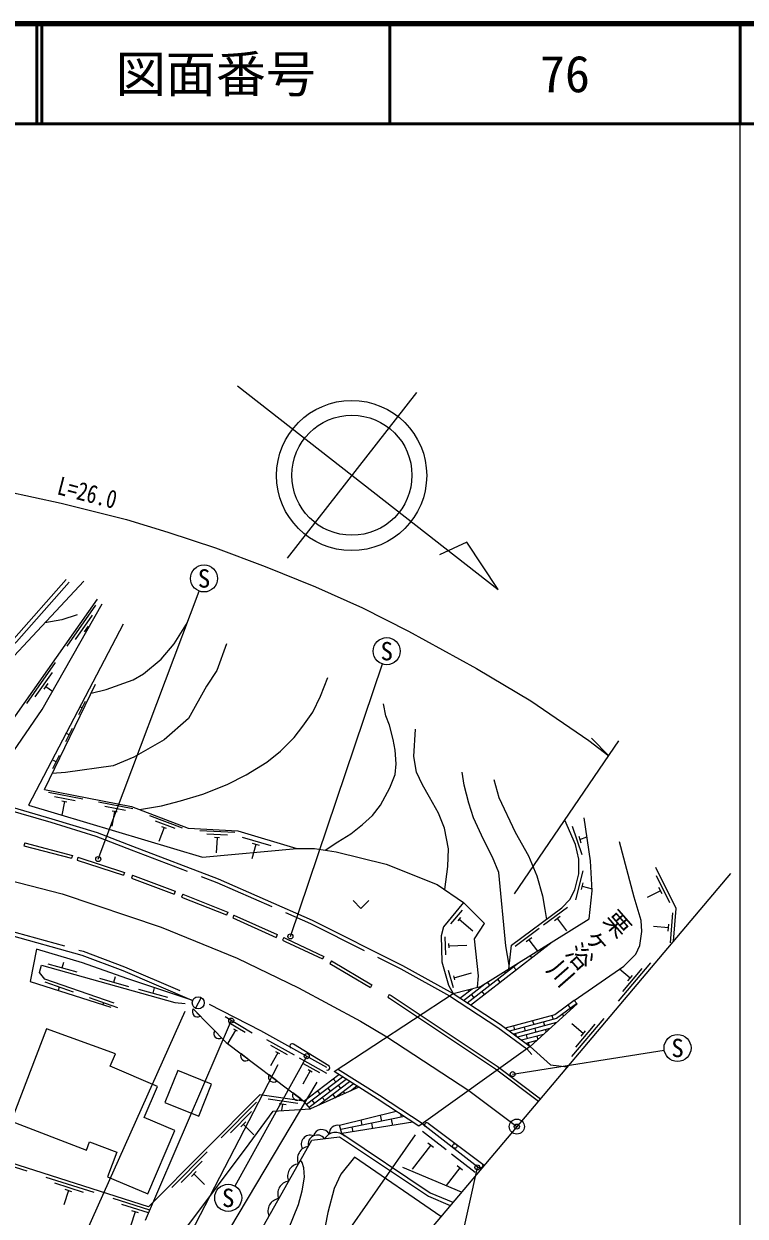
# Model space of a CAD drawing. Units: millimetres, scale not verified. Extents: x 40000 to 680000, y 20000 to 380000.
# Drawn here: x 507443 to 579500, y 260930 to 380000 of the extents above; entities that cross this region are included whole.
import ezdxf
from ezdxf.enums import TextEntityAlignment as Align

# ---------------------------------------------------------------- set-up
doc = ezdxf.new("R2010")
doc.units = ezdxf.units.MM
doc.header["$LTSCALE"] = 1000
doc.header["$PDMODE"] = 32
doc.header["$PDSIZE"] = 500
doc.linetypes.add('CHAIN', pattern=[18.5, 12, -1.5, 3.5, -1.5])
doc.linetypes.add('DASHED', pattern=[7.5, 6, -1.5])
for name, color, linetype, lineweight in [('M-BGD', 7, 'Continuous', 25), ('M-BMK', 2, 'CHAIN', 13), ('M-BMK-HTXT', 7, 'Continuous', 13), ('M-BMK-OTRS', 5, 'Continuous', 25), ('M-BMK-SRVR', 3, 'Continuous', 25), ('M-STR-HTXT', 7, 'Continuous', 13), ('M-STR-STR1', 1, 'Continuous', 25), ('M-STR-STRC', 7, 'Continuous', 25), ('M-TTL', 2, 'Continuous', 140), ('M-TTL-BAND', 7, 'Continuous', 25), ('M-TTL-LINE', 7, 'Continuous', 50)]:
    doc.layers.add(name, color=color, linetype=linetype, lineweight=lineweight)
doc.layers.add('M-OTRS', color=6, linetype='Continuous')
doc.layers.add('M-TTL-TXT', color=7, linetype='Continuous')
doc.styles.add('@ＭＳ ゴシック', font='')
doc.styles.add('ＭＳ ゴシック', font='')
doc.styles.get('@ＭＳ ゴシック').set_extended_font_data('@MS Gothic')
doc.styles.get('ＭＳ ゴシック').set_extended_font_data('MS Gothic')

msp = doc.modelspace()

# ---------------------------------------------------------------- linework, layer by layer
at = {"layer": 'M-BGD'}
for p, q in [((514612, 321955), (511737, 317864)), ((514282, 320964), (512557, 318510)), ((513866, 319851), (513464, 319278)), ((513665, 319564), (513791, 319476)), ((510587, 316228), (507712, 312137)), ((510257, 315237), (508532, 312782)), ((509842, 314123), (509439, 313551)), ((509491, 303532), (514590, 314055)), ((509640, 313837), (510320, 313360)), ((512953, 311022), (513607, 312372)), ((513280, 311697), (513059, 311804)), ((511645, 308322), (512299, 309672)), ((511972, 308997), (511702, 309128)), ((510337, 305622), (510991, 306972)), ((510664, 306297), (510394, 306428)), ((513326, 302578), (509891, 303250)), ((512581, 302418), (510520, 302821)), ((511493, 302325), (511232, 300988)), ((511734, 302278), (511253, 302372)), ((518344, 301596), (514909, 302268)), ((517599, 301436), (515538, 301839)), ((516511, 301343), (516223, 299871)), ((516751, 301296), (516271, 301390)), ((523307, 299681), (520034, 300920)), ((522546, 299648), (520583, 300392)), ((521458, 299739), (520927, 298337)), ((521687, 299653), (521229, 299826)), ((528519, 299230), (525024, 299418)), ((527804, 298968), (525707, 299081)), ((562225, 299885), (563183, 297042)), ((562876, 298891), (563100, 298228)), ((507527, 298213), (507451, 297923)), ((507451, 297923), (512212, 296669)), ((507527, 298213), (512305, 296955)), ((526984, 298712), (526495, 298738)), ((526740, 298725), (526659, 297227)), ((532155, 297901), (529280, 298758)), ((530632, 298042), (530204, 296605)), ((530968, 297942), (530297, 298142)), ((562988, 298560), (563695, 298798)), ((512305, 296955), (512213, 296669)), ((512846, 296779), (512754, 296493)), ((512754, 296493), (517393, 294983)), ((512846, 296779), (517498, 295265)), ((563284, 295413), (562540, 292507)), ((517498, 295265), (517393, 294984)), ((518298, 294967), (518194, 294686)), ((518194, 294686), (522465, 293095)), ((518298, 294967), (522570, 293376)), ((563289, 294225), (563116, 293547)), ((571985, 292226), (570643, 294909)), ((522570, 293376), (522465, 293095)), ((523315, 293080), (523204, 292802)), ((523315, 293080), (527806, 291283)), ((563202, 293886), (564222, 293625)), ((571046, 293433), (569704, 292762)), ((571202, 293120), (570889, 293746)), ((561767, 291769), (559359, 289979)), ((527806, 291283), (527694, 291004)), ((528436, 290998), (528312, 290724)), ((528312, 290724), (532635, 288771)), ((528436, 290998), (532758, 289044)), ((551221, 291500), (550073, 290114)), ((551058, 290739), (550790, 290416)), ((550924, 290577), (552311, 289430)), ((561023, 290842), (560461, 290424)), ((560742, 290633), (561637, 289430)), ((572035, 288214), (572262, 291205)), ((558929, 289660), (556522, 287870)), ((571850, 289732), (570354, 289846)), ((571823, 289383), (571876, 290081)), ((532758, 289044), (532635, 288771)), ((533410, 288749), (533287, 288476)), ((549503, 288825), (549551, 287026)), ((552071, 282011), (560235, 288320)), ((558186, 288733), (557624, 288315)), ((557905, 288524), (558746, 287393)), ((549881, 288145), (549892, 287725)), ((549887, 287935), (551686, 287984)), ((559776, 287966), (559740, 288012)), ((509841, 286134), (512729, 285324)), ((511285, 285729), (511447, 286307)), ((537422, 286875), (537269, 286617)), ((538166, 286434), (538013, 286176)), ((538013, 286176), (542064, 283774)), ((538166, 286434), (542214, 284034)), ((551716, 282242), (556869, 286224)), ((556611, 285520), (556367, 285836)), ((558194, 286743), (558034, 286950)), ((566858, 282405), (570086, 286224)), ((515004, 284687), (517893, 283878)), ((516449, 284282), (516611, 284860)), ((549826, 285482), (550323, 283752)), ((550363, 284918), (550478, 284514)), ((550420, 284716), (552151, 285213)), ((555029, 284297), (554784, 284613)), ((555575, 285225), (555474, 285356)), ((568014, 284702), (566956, 285596)), ((567275, 283362), (569212, 285654)), ((567788, 284434), (568240, 284969)), ((512393, 283296), (509562, 284287)), ((510978, 283792), (510868, 283480)), ((518909, 283593), (521797, 282784)), ((520353, 283188), (520507, 283737)), ((542214, 284034), (542061, 283776)), ((551006, 282704), (552221, 283643)), ((551361, 282473), (553503, 284128)), ((551921, 283412), (551822, 283540)), ((552957, 283707), (552876, 283812)), ((553446, 283074), (553202, 283390)), ((553993, 284002), (553768, 284293)), ((516825, 281743), (513994, 282735)), ((515410, 282239), (515345, 282056)), ((525156, 282760), (524575, 281711)), ((543934, 283073), (543788, 282811)), ((552411, 282779), (552166, 283095)), ((562705, 282134), (562407, 282462)), ((525063, 280915), (524369, 281622)), ((558013, 277865), (562705, 282134)), ((561372, 280921), (561238, 281102)), ((562043, 281696), (561805, 282018)), ((530255, 279219), (527545, 280823)), ((529560, 279281), (527934, 280244)), ((556342, 279923), (556446, 279537)), ((560641, 280256), (556355, 279098)), ((558272, 280445), (558377, 280059)), ((559342, 280319), (559446, 279933)), ((560203, 280966), (560307, 280580)), ((560412, 280194), (560444, 280076)), ((562173, 276862), (565401, 280680)), ((563328, 279159), (562183, 280127)), ((562589, 277819), (564526, 280110)), ((527203, 278735), (526509, 279442)), ((528594, 279505), (527830, 278214)), ((528784, 279392), (528405, 279617)), ((556550, 279151), (556617, 278904)), ((559993, 279667), (556764, 278794)), ((559345, 279077), (557173, 278490)), ((557411, 279798), (557516, 279412)), ((557620, 279025), (557724, 278639)), ((558481, 279672), (558585, 279286)), ((558690, 278900), (558781, 278564)), ((559551, 279547), (559612, 279320)), ((563102, 278891), (563554, 279426)), ((534479, 276995), (531730, 278533)), ((533783, 277041), (532133, 277964)), ((537894, 275932), (534369, 278104)), ((558698, 278488), (557582, 278186)), ((558206, 277065), (557689, 277633)), ((557829, 278253), (557913, 277940)), ((529932, 276554), (529142, 277151)), ((532812, 277241), (532080, 275931)), ((533004, 277133), (532619, 277348)), ((537721, 275182), (534972, 276720)), ((536054, 275428), (535322, 274118)), ((537025, 275228), (535375, 276151)), ((536246, 275320), (535861, 275535)), ((532725, 274444), (531934, 275041)), ((535692, 272102), (539267, 274835)), ((535957, 271802), (539629, 274608)), ((536927, 272040), (539991, 274382)), ((538360, 274646), (538603, 274328)), ((538496, 272735), (540353, 274155)), ((538846, 274010), (539089, 273693)), ((540064, 273431), (540714, 273928)), ((535122, 272632), (534331, 273230)), ((536771, 273431), (537014, 273114)), ((537257, 272796), (537500, 272478)), ((537809, 273721), (538052, 273403)), ((538295, 273085), (538545, 272757)), ((539332, 273375), (539485, 273174)), ((530694, 272311), (527171, 268763)), ((534815, 272189), (531846, 272621)), ((533633, 272058), (532941, 272158)), ((533287, 272108), (533194, 271468)), ((536220, 272506), (536463, 272188)), ((530202, 271390), (528089, 269261)), ((529605, 270363), (529112, 269866)), ((538983, 270018), (544632, 271418)), ((545470, 270869), (539098, 269598)), ((546308, 270320), (539212, 269177)), ((541095, 270542), (541199, 270017)), ((543038, 271023), (543161, 270408)), ((544141, 270604), (544264, 269990)), ((545054, 271142), (545122, 270800)), ((529358, 270114), (530423, 269057)), ((539212, 269177), (538983, 270018)), ((540219, 269821), (540312, 269354)), ((542180, 270213), (542288, 269672)), ((547247, 270171), (553099, 265621)), ((549633, 267555), (547265, 269397)), ((547819, 270214), (553439, 266023)), ((548081, 268002), (546240, 265634)), ((548357, 267788), (547805, 268217)), ((507784, 265411), (503018, 266925)), ((525762, 267343), (522240, 263794)), ((552543, 265294), (550174, 267135)), ((525271, 266422), (523157, 264293)), ((551168, 263337), (545287, 265778)), ((550990, 265741), (549621, 263979)), ((551266, 265526), (550714, 265955)), ((514455, 263291), (509690, 264805)), ((524674, 265394), (524180, 264898)), ((524427, 265146), (525492, 264089)), ((513411, 263308), (510552, 264217)), ((511891, 263476), (511437, 262047)), ((512224, 263370), (511557, 263582)), ((520013, 261525), (516361, 262686)), ((519893, 261249), (517223, 262097)), ((518562, 261357), (518108, 259927)), ((518896, 261251), (518229, 261463))]:
    msp.add_line(p, q, dxfattribs=at)
for points in [[(466602, 312993), (479946, 309853), (483591, 309840), (485548, 309490), (492085, 309526), (500304, 312554), (506720, 318301), (511982, 324228)], [(466658, 313391), (479993, 310253), (483627, 310240), (485583, 309890), (492013, 309926), (500094, 312903), (506436, 318583), (511683, 324493)], [(490389, 308731), (493058, 308658), (500855, 310879), (513424, 324356)], [(413513, 317304), (411103, 308890), (416924, 308943), (420120, 308398), (423724, 306815), (426210, 306273), (432749, 306672), (443112, 306542), (458529, 307902), (461270, 308440), (474430, 308281), (481513, 308956), (490389, 308731), (502492, 305057), (514785, 322549)], [(503163, 302420), (505226, 305604), (509286, 311537), (515276, 322092)], [(512758, 320983), (511250, 320495), (509525, 320176)], [(517379, 320040), (507906, 301979), (525306, 296793), (534717, 297660), (536472, 297636), (538632, 297308), (543636, 296070), (548734, 294062), (551366, 292240)], [(514156, 313160), (515671, 313523), (518361, 314486), (519413, 315090), (521162, 316561), (522475, 318080), (523791, 320227)], [(527676, 318071), (526726, 315425), (525701, 313842), (523893, 310614), (521459, 308513), (518437, 306755), (516353, 305908), (511619, 305227), (510273, 305145)], [(518994, 301528), (521193, 301895), (523099, 302411), (525338, 303067), (527766, 304041), (529664, 305010), (531709, 306273), (533093, 307362), (534440, 308730), (535323, 309865), (536309, 311277), (537076, 312849), (537802, 314723)], [(537552, 297472), (538805, 298325), (540114, 299124), (541263, 300027), (542267, 300957), (543067, 301983), (543989, 303693), (544543, 305037), (544638, 306115), (544540, 307452), (544327, 308542), (543958, 309979), (543605, 310903), (543384, 312088)], [(549493, 293537), (549794, 295862), (549870, 297604), (549481, 299669), (548872, 301190), (547974, 302769), (547266, 304008), (546679, 305262), (546400, 306827), (546567, 309561)], [(423186, 304790), (458629, 305963), (471452, 305897), (478856, 305706), (485108, 305278), (489796, 304710), (497627, 303462), (505725, 301937), (510237, 300624), (514765, 299230), (518288, 297879), (526868, 294617), (536238, 290505), (545274, 285961), (550316, 283153)], [(555923, 285993), (555603, 287933), (554893, 295258), (554264, 296785), (553362, 298556), (552354, 300715), (551901, 302182), (551433, 303954), (551228, 305280)], [(554397, 304545), (554908, 302730), (556538, 299271), (557851, 296905), (558682, 294921), (559259, 292923), (559502, 291544), (559649, 290568)], [(509491, 303532), (518206, 301826), (523873, 299680), (528828, 299414), (534717, 297660)], [(550316, 283153), (553077, 283863), (563926, 290618), (564233, 293433), (564054, 296400), (563411, 300700)], [(555876, 285606), (556166, 287979), (561188, 291713), (561992, 292550), (562485, 293502), (562895, 295105), (562895, 296588), (562568, 298030), (561490, 300491)], [(562407, 282462), (567383, 285891), (568567, 287094), (568990, 287954), (569186, 289348), (569107, 290452), (568418, 292785), (566956, 298300)], [(572350, 288396), (572599, 291670), (570566, 295733)], [(316636, 288853), (360561, 290532), (384453, 291552), (414726, 292941), (436488, 293737), (456442, 294315), (461612, 294362), (468375, 294162), (474837, 293743), (482031, 293112), (488341, 292315), (498132, 290677), (505622, 289136), (513249, 287007), (517348, 285456), (524226, 282512)], [(523204, 292802), (527688, 291006), (527694, 291004)], [(540325, 292445), (541121, 291649), (541916, 292445)], [(551366, 292240), (549374, 289833), (549140, 288934), (549210, 286323), (549877, 283999), (550316, 283153)], [(552762, 283782), (552852, 284941), (552463, 288633), (553449, 290145), (551366, 292240)], [(533287, 288476), (533557, 288354), (537268, 286615)], [(533410, 288749), (533683, 288626), (537422, 286875)], [(524226, 282512), (517721, 284655), (513289, 286242), (508703, 287577), (508084, 284366), (516123, 281808)], [(516462, 282188), (509545, 284611), (509013, 285277), (509211, 285999), (522519, 282270), (523563, 282180)], [(543788, 282811), (543983, 282702), (554554, 275649), (558849, 272424)], [(543934, 283073), (544140, 282958), (554727, 275894), (559043, 272654)], [(562407, 282462), (560483, 281042), (555538, 279706)], [(524404, 281587), (527655, 278274), (535426, 272403)], [(537707, 275763), (531109, 279453), (526005, 282063)], [(562645, 282140), (560660, 280675), (555947, 279402)], [(558013, 277865), (560051, 276057), (561735, 275838)], [(540909, 273806), (536080, 271664), (535426, 272403), (538905, 275062)], [(535426, 272403), (531002, 273047), (519910, 261873), (501200, 267817), (495248, 268918)], [(523735, 259818), (529945, 268142), (532335, 271410), (536080, 271664)], [(539212, 269177), (548049, 263275), (550301, 262311)], [(528972, 255706), (536207, 268509), (538990, 268845)], [(538990, 268845), (547857, 262922), (550030, 261992)], [(549110, 260903), (540469, 266818), (539114, 265135), (538428, 263701), (537796, 261281), (537245, 258415), (537006, 256172), (536996, 254401), (537073, 251656), (537316, 249563)], [(531811, 254529), (534894, 262099), (535255, 263471), (535491, 264818), (535407, 265764), (535239, 266292), (535089, 266530)]]:
    msp.add_lwpolyline(points, dxfattribs=at)
at = {"layer": 'M-BGD', "linetype": 'DASHED'}
for points in [[(423186, 304410), (458634, 305583), (471446, 305517), (478838, 305327), (485073, 304900), (489744, 304333), (497561, 303088), (505637, 301567), (510128, 300260), (514640, 298871), (518153, 297524), (526725, 294265), (536077, 290161), (545096, 285625), (549969, 282925)], [(316636, 289253), (360545, 290932), (384435, 291951), (414710, 293341), (436475, 294137), (456434, 294715), (461616, 294762), (468394, 294562), (474868, 294142), (482073, 293510), (488399, 292711), (498205, 291070), (505716, 289525), (513374, 287388), (517497, 285827), (524383, 282879)]]:
    msp.add_lwpolyline(points, dxfattribs=at)
at = {"layer": 'M-BGD'}
for points in [[(509713, 279634), (506163, 270422), (513695, 267520), (514017, 268357), (516737, 267309), (515793, 264858), (519828, 263144), (522522, 269485), (519478, 270778), (520800, 273892), (516059, 275906), (516588, 277153)], [(521541, 272266), (524923, 270914), (526203, 274118), (522821, 275469)]]:
    msp.add_lwpolyline(points, close=True, dxfattribs=at)
for centre, radius in [((524865, 282235), 600), ((550498, 267935), 225)]:
    msp.add_circle(centre, radius, dxfattribs=at)
for centre, radius, start, end in [((524786, 281337), 505, 145.63813, 303.29632), ((526925, 279157), 505, 145.63813, 303.29632), ((534251, 277912), 225, 58.35682, 238.35682), ((529596, 276930), 505, 154.09631, 311.7545), ((537776, 275740), 225, 244.57859, 64.57859), ((532388, 274820), 505, 154.09631, 311.7545), ((534786, 273009), 505, 154.09631, 311.7545), ((537201, 268705), 871, 29.09132, 164.1256), ((538575, 268039), 1250, 43.73963, 149.99984), ((538771, 269193), 811, 73.939, 184.55118), ((547692, 270027), 225, 52.13533, 232.13533), ((536034, 268132), 876, 67.91266, 211.89397), ((536756, 268110), 921, 36.96363, 193.51292), ((536021, 266655), 1250, 97.3996, 203.6598), ((535037, 264914), 1250, 97.3996, 203.6598), ((553095, 266001), 225, 226.86144, 46.86144), ((534053, 263173), 1250, 97.3996, 203.6598), ((533069, 261432), 1250, 97.3996, 203.6598)]:
    msp.add_arc(centre, radius, start, end, dxfattribs=at)
at = {"layer": 'M-BMK'}
msp.add_lwpolyline([(65009, 284016), (164901, 288004), (264530, 291587), (364082, 295577), (441910, 298710), (453987, 299183), (463582, 299151), (476857, 298620), (487834, 297887), (492946, 297227), (501213, 295676), (511259, 293132), (521150, 289795), (528757, 286692), (534891, 283728), (541086, 280401), (543706, 278822), (551892, 273491), (556691, 269871)], dxfattribs=at)
at = {"layer": 'M-BMK-OTRS'}
msp.add_line((578046, 295133), (531762, 240381), dxfattribs=at)
at = {"layer": 'M-BMK-SRVR'}
for p, q in [((528790, 343854), (554812, 323512)), ((546681, 343196), (533747, 326651)), ((551692, 328243), (548980, 326959)), ((554812, 323512), (551692, 328243))]:
    msp.add_line(p, q, dxfattribs=at)
for centre, radius in [((540188, 334890), 7500), ((540214, 334923), 6000), ((556691, 269871), 750)]:
    msp.add_circle(centre, radius, dxfattribs=at)
at = {"layer": 'M-OTRS'}
msp.add_point((556691, 269871), dxfattribs=at)
at = {"layer": 'M-STR-HTXT'}
for p, q in [((514875, 296591), (524970, 323352)), ((534069, 288867), (543264, 316074)), ((556459, 293113), (566887, 308407)), ((565866, 306909), (564144, 308659)), ((510980, 253346), (523555, 281404)), ((528155, 280462), (519577, 260512)), ((556274, 275111), (571412, 277514)), ((535706, 276907), (528513, 263939)), ((519650, 250642), (532861, 276063)), ((536696, 274321), (521991, 249631)), ((529690, 244910), (546561, 269048)), ((552744, 265797), (549101, 249582))]:
    msp.add_line(p, q, dxfattribs=at)
msp.add_lwpolyline([(422634, 334250), (464817, 335559), (473987, 335831), (479857, 335934), (487054, 335670), (493308, 335193), (500286, 334282), (505655, 333330), (511179, 332139), (517697, 330495), (521825, 329234), (526598, 327681), (531540, 325814), (536583, 323787), (541268, 321683), (545868, 319342), (552675, 315638), (558074, 312376), (563887, 308425), (565866, 306909)], dxfattribs=at)
for centre in [(525446, 324615), (543696, 317353), (572745, 277726), (527858, 262758)]:
    msp.add_circle(centre, 1350, dxfattribs=at)
at = {"layer": 'M-STR-STR1'}
for p, q in [((538427, 275362), (550316, 283153)), ((558013, 277865), (546906, 269928))]:
    msp.add_line(p, q, dxfattribs=at)
for points in [[(549969, 282925), (554796, 279784), (557689, 277633)], [(550316, 283153), (555013, 280096), (558013, 277865)], [(546906, 269928), (542748, 272653), (538427, 275362)], [(547247, 270171), (542959, 272981), (538786, 275597)]]:
    msp.add_lwpolyline(points, dxfattribs=at)
at = {"layer": 'M-STR-STRC'}
for centre in [(514875, 296591), (534069, 288867), (528155, 280462), (535706, 276907), (556274, 275111), (552744, 265797)]:
    msp.add_circle(centre, 250, dxfattribs=at)
at = {"layer": 'M-TTL'}
msp.add_line((680000, 380000), (40000, 380000), dxfattribs=at)
at = {"layer": 'M-TTL-BAND'}
msp.add_line((579000, 20000), (579000, 370000), dxfattribs=at)
at = {"layer": 'M-TTL-LINE'}
for p, q in [((508747, 380000), (508747, 370000)), ((509247, 380000), (509247, 370000)), ((543997, 380000), (543997, 370000)), ((579000, 380000), (579000, 370000)), ((40000, 370000), (680000, 370000))]:
    msp.add_line(p, q, dxfattribs=at)

# ---------------------------------------------------------------- texts
at = {"layer": 'M-BMK-HTXT', "style": '@ＭＳ ゴシック'}
msp.add_text('栗ヶ浴川', height=1833, rotation=221.164, dxfattribs=at).set_placement((567698, 290998), align=Align.MIDDLE_LEFT)
at = {"layer": 'M-STR-HTXT', "style": 'ＭＳ ゴシック', "width": 0.8}
msp.add_text('L=26.0', height=1833, rotation=345.519, dxfattribs=at).set_placement((513425, 331766), align=Align.BOTTOM_CENTER)
at = {"layer": 'M-STR-HTXT', "style": 'ＭＳ ゴシック'}
for p in [(525446, 324615), (543696, 317353), (572745, 277726), (527858, 262758)]:
    msp.add_text('S', height=1833, dxfattribs=at).set_placement(p, align=Align.MIDDLE_CENTER)
at = {"layer": 'M-TTL-TXT', "style": 'ＭＳ ゴシック'}
for s, p in [('図面番号', (526622, 375000)), ('76', (561497, 375000))]:
    msp.add_text(s, height=3666, dxfattribs=at).set_placement(p, align=Align.MIDDLE_CENTER)

doc.saveas('drawing.dxf')
